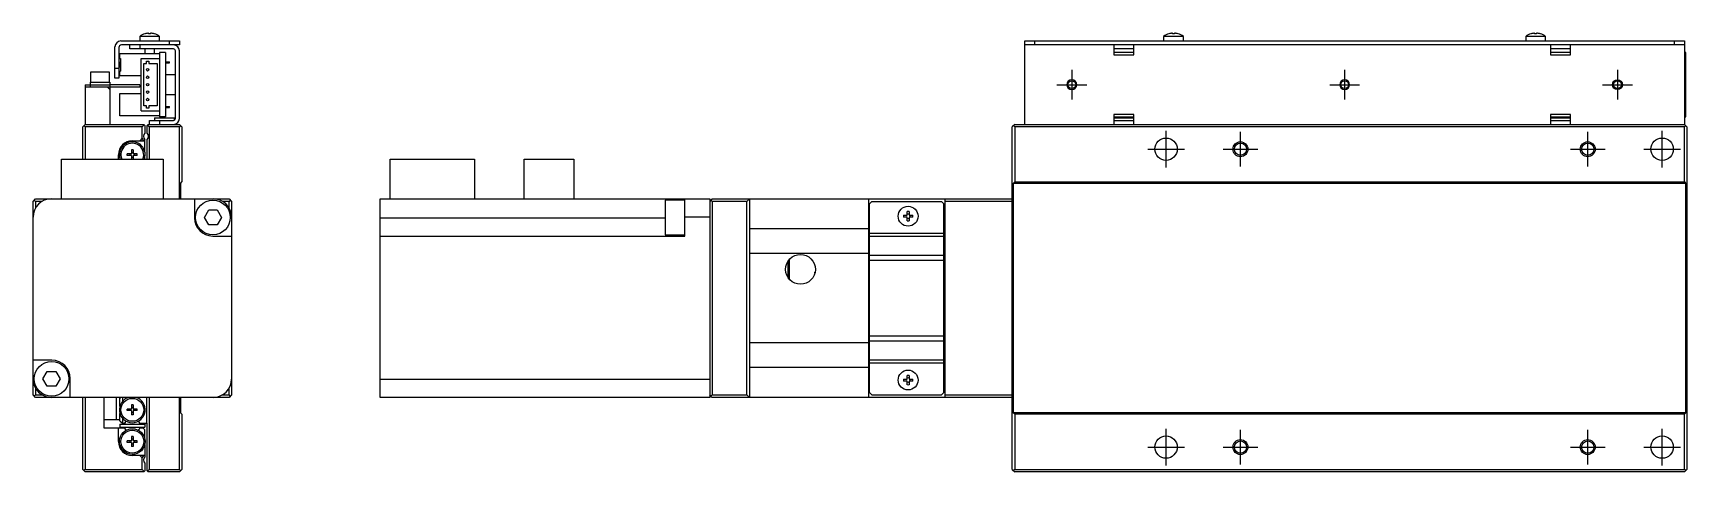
# Model space of a CAD drawing. Extents: x 0 to 697, y -8 to 238.
# Drawn here: x 363.4 to 696.8, y 80 to 168.4 of the extents above; entities that cross this region are included whole.
import ezdxf

# ---------------------------------------------------------------- set-up
doc = ezdxf.new("R2010")
doc.units = 0
doc.header["$LTSCALE"] = 0.5
doc.linetypes.add('CENTER', pattern=[50.8, 31.75, -6.35, 6.35, -6.35])
for name, color, linetype in [('MSM_CENTER', 1, 'CENTER'), ('MSM_CONTINUOUS', 7, 'CONTINUOUS'), ('MSM_NARROW', 5, 'CONTINUOUS')]:
    doc.layers.add(name, color=color, linetype=linetype)

msp = doc.modelspace()

# ---------------------------------------------------------------- linework, layer by layer
at = {"layer": 'MSM_CENTER'}
for p, q in [((572.8, 161), (572.8, 155)), ((627.8, 161), (627.8, 155)), ((682.8, 161), (682.8, 155)), ((569.8, 158), (575.8, 158)), ((624.8, 158), (630.8, 158)), ((679.8, 158), (685.8, 158)), ((591.8, 141.3), (591.8, 148.7)), ((606.8, 141.5), (606.8, 148.5)), ((676.8, 141.5), (676.8, 148.5)), ((691.8, 141.3), (691.8, 148.7)), ((588.1, 145), (595.5, 145)), ((603.3, 145), (610.3, 145)), ((673.3, 145), (680.3, 145)), ((688.1, 145), (695.5, 145)), ((591.8, 81.3), (591.8, 88.7)), ((606.8, 81.5), (606.8, 88.5)), ((676.8, 81.5), (676.8, 88.5)), ((691.8, 81.3), (691.8, 88.7)), ((588.1, 85), (595.5, 85)), ((603.3, 85), (610.3, 85)), ((673.3, 85), (680.3, 85)), ((688.1, 85), (695.5, 85))]:
    msp.add_line(p, q, dxfattribs=at)
at = {"layer": 'MSM_CONTINUOUS'}
for p, q in [((381.1, 166.8), (392.9, 166.8)), ((388.9, 167.7), (384.9, 167.7)), ((384.9, 167.7), (384.9, 166.8)), ((385.97, 168.26), (385.95, 168.26)), ((386.7, 168.26), (386.7, 168.39)), ((387.1, 168.26), (386.7, 168.26)), ((387.1, 168.39), (387.1, 168.26)), ((387.85, 168.26), (387.83, 168.26)), ((388.9, 166.8), (388.9, 167.7)), ((390.9, 166), (390.9, 166.8)), ((392.9, 166.8), (392.9, 166)), ((563.3, 166.8), (696.3, 166.8)), ((563.3, 150), (563.3, 166.8)), ((565.3, 166.8), (565.3, 166)), ((595.3, 167.7), (591.3, 167.7)), ((591.3, 167.7), (591.3, 166.8)), ((592.37, 168.26), (592.35, 168.26)), ((593.1, 168.26), (593.1, 168.39)), ((593.5, 168.26), (593.1, 168.26)), ((593.5, 168.39), (593.5, 168.26)), ((594.25, 168.26), (594.23, 168.26)), ((595.3, 166.8), (595.3, 167.7)), ((668.3, 167.7), (664.3, 167.7)), ((664.3, 167.7), (664.3, 166.8)), ((665.37, 168.26), (665.35, 168.26)), ((666.1, 168.26), (666.1, 168.39)), ((666.5, 168.26), (666.1, 168.26)), ((666.5, 168.39), (666.5, 168.26)), ((667.25, 168.26), (667.23, 168.26)), ((668.3, 166.8), (668.3, 167.7)), ((694.3, 166), (694.3, 166.8)), ((696.3, 166.8), (696.3, 150)), ((379.9, 159.3), (379.9, 165.6)), ((380.7, 165.5), (380.7, 159.3)), ((380.9, 164.25), (388.9, 164.25)), ((380.9, 163.25), (380.9, 164.25)), ((392.9, 166), (381.2, 166)), ((382.9, 165.2), (382.9, 166)), ((391.7, 165.2), (382.9, 165.2)), ((384.9, 166), (384.9, 165.2)), ((385.9, 165.2), (385.9, 164.25)), ((387.9, 164.25), (387.9, 165.2)), ((390.1, 164.5), (388.9, 164.5)), ((388.9, 164.5), (388.9, 151.5)), ((390.1, 164.5), (390.1, 151.5)), ((392.1, 151.2), (392.1, 164.8)), ((392.9, 151.2), (392.9, 164.8)), ((696.3, 166), (563.3, 166)), ((581.3, 166), (581.3, 164)), ((585.3, 165.2), (581.3, 165.2)), ((585.3, 164.5), (581.3, 164.5)), ((581.3, 164), (585.3, 164)), ((585.3, 164), (585.3, 166)), ((669.3, 166), (669.3, 164)), ((673.3, 165.2), (669.3, 165.2)), ((673.3, 164.5), (669.3, 164.5)), ((669.3, 164), (673.3, 164)), ((673.3, 164), (673.3, 166)), ((696.6, 164.5), (696.3, 164.5)), ((696.6, 151.5), (696.6, 164.5)), ((378.8, 160.5), (375, 160.5)), ((375, 160.5), (375, 158.5)), ((378.8, 158.5), (378.8, 160.5)), ((379.9, 161.3), (380.7, 161.3)), ((380.9, 163.25), (381, 163.25)), ((380.9, 162.45), (380.9, 161.55)), ((381, 162.45), (380.9, 162.45)), ((381, 162.07), (380.9, 162.07)), ((381, 161.93), (380.9, 161.93)), ((381, 161.55), (380.9, 161.55)), ((380.9, 159.75), (380.9, 160.75)), ((380.9, 160.75), (381, 160.75)), ((381, 163.25), (381, 160.75)), ((385.2, 163.25), (388.9, 163.25)), ((385.2, 152.75), (385.2, 163.25)), ((385.7, 153.75), (385.7, 162.25)), ((385.7, 162.25), (386.25, 162.25)), ((386.25, 162.75), (386.75, 162.75)), ((386.25, 162.25), (386.25, 162.75)), ((386.75, 162.75), (386.75, 162.25)), ((386.75, 162.25), (388.4, 162.25)), ((388.4, 162.25), (388.4, 153.75)), ((390.1, 162.62), (390.9, 162.62)), ((390.1, 162.38), (390.9, 162.38)), ((390.9, 162.38), (390.9, 162.62)), ((373.9, 158), (376.9, 158)), ((373.9, 158), (373.9, 150)), ((384.9, 157.5), (373.9, 157.5)), ((374.9, 158.5), (378.9, 158.5)), ((374.9, 158.5), (374.9, 157.5)), ((376.9, 158), (378.9, 158)), ((378.4, 157.5), (378.9, 157)), ((378.9, 158.5), (378.9, 150)), ((384.9, 158), (378.9, 158)), ((380.7, 159.3), (379.9, 159.3)), ((385.2, 159.75), (380.9, 159.75)), ((384.9, 158), (384.9, 157.5)), ((392.1, 160), (390.1, 160)), ((380.9, 156.25), (385.2, 156.25)), ((380.9, 151.75), (380.9, 156.25)), ((386.25, 153.75), (385.7, 153.75)), ((386.25, 153.25), (386.25, 153.75)), ((388.4, 153.75), (386.75, 153.75)), ((386.75, 153.75), (386.75, 153.25)), ((390.1, 156), (392.1, 156)), ((390.1, 153.62), (390.9, 153.62)), ((390.1, 153.38), (390.9, 153.38)), ((390.9, 153.38), (390.9, 153.62)), ((388.9, 151.75), (380.9, 151.75)), ((385.2, 152.75), (388.9, 152.75)), ((386.75, 153.25), (386.25, 153.25)), ((386.9, 150), (386.9, 150.8)), ((386.9, 150.8), (391.7, 150.8)), ((387.9, 151.3), (391.9, 151.3)), ((387.9, 151.3), (387.9, 150.8)), ((390.1, 151.5), (388.9, 151.5)), ((388.9, 150.8), (388.9, 150)), ((391.9, 150.85), (391.9, 151.3)), ((585.3, 152), (581.3, 152)), ((581.3, 152), (581.3, 150)), ((581.3, 151.5), (585.3, 151.5)), ((581.3, 151.3), (585.3, 151.3)), ((581.3, 150.8), (585.3, 150.8)), ((585.3, 150), (585.3, 152)), ((673.3, 152), (669.3, 152)), ((669.3, 152), (669.3, 150)), ((669.3, 151.5), (673.3, 151.5)), ((669.3, 151.3), (673.3, 151.3)), ((669.3, 150.8), (673.3, 150.8)), ((673.3, 150), (673.3, 152)), ((696.3, 151.5), (696.6, 151.5)), ((373.4, 149.5), (373.9, 150)), ((373.4, 143), (373.4, 149.5)), ((373.65, 149.75), (373.9, 149.5)), ((373.9, 150), (385.7, 150)), ((373.9, 149.5), (373.9, 143)), ((385.4, 149.5), (373.9, 149.5)), ((383.4, 146.7), (385.9, 146.7)), ((385.4, 147.2), (384.9, 146.7)), ((385.4, 149.5), (385.8, 149.9)), ((385.4, 147.2), (385.4, 149.5)), ((385.75, 146.7), (385.4, 147.2)), ((385.9, 149.8), (385.7, 150)), ((385.9, 149.8), (385.9, 148.26)), ((385.9, 144.61), (385.9, 146.94)), ((386.4, 149.8), (386.6, 150)), ((386.4, 148.26), (386.4, 149.8)), ((386.4, 143), (386.4, 146.94)), ((386.45, 149.85), (386.8, 149.5)), ((386.6, 150), (392.9, 150)), ((392.9, 149.5), (386.8, 149.5)), ((386.8, 149.5), (386.8, 143)), ((392.9, 150), (393.4, 149.5)), ((393.15, 149.75), (392.9, 149.5)), ((392.9, 135), (392.9, 149.5)), ((393.4, 149.5), (393.4, 138.4)), ((561.3, 150), (560.8, 149.5)), ((560.8, 80.5), (560.8, 149.5)), ((561.05, 149.75), (561.3, 149.5)), ((561.3, 150), (696.3, 150)), ((561.3, 149.5), (561.3, 138.4)), ((696.3, 149.5), (561.3, 149.5)), ((696.8, 149.5), (696.3, 150)), ((696.3, 149.5), (696.55, 149.75)), ((696.3, 138.4), (696.3, 149.5)), ((696.8, 149.5), (696.8, 80.5)), ((380.6, 143), (380.6, 143.9)), ((382.4, 143.76), (382.4, 144.04)), ((383.19, 144.04), (382.4, 144.04)), ((383.19, 143.76), (382.4, 143.76)), ((382.93, 144.04), (382.93, 143.76)), ((383.55, 144.9), (383.25, 144.9)), ((383.25, 144.9), (383.25, 144.1)), ((383.55, 144.37), (383.25, 144.37)), ((383.25, 143.7), (383.25, 143)), ((383.25, 143.43), (383.55, 143.43)), ((383.55, 144.9), (383.55, 144.1)), ((383.55, 143.7), (383.55, 143)), ((384.4, 144.04), (383.61, 144.04)), ((384.4, 143.76), (383.61, 143.76)), ((383.87, 144.04), (383.87, 143.76)), ((384.4, 143.76), (384.4, 144.04)), ((369.1, 135), (369.1, 143)), ((369.1, 143), (389.6, 143)), ((385.9, 143), (385.9, 143.19)), ((389.6, 143), (389.6, 135)), ((435.4, 135), (435.4, 143)), ((435.4, 143), (452.4, 143)), ((452.4, 143), (452.4, 135)), ((462.4, 135), (462.4, 143)), ((462.4, 143), (472.4, 143)), ((472.4, 143), (472.4, 135)), ((393.1, 138.1), (393.4, 138.4)), ((393.1, 138.1), (393.1, 135)), ((561, 138.1), (561.3, 138.4)), ((561, 138.1), (561, 91.9)), ((696.6, 138.1), (561, 138.1)), ((561.3, 138.4), (696.3, 138.4)), ((696.3, 138.4), (696.6, 138.1)), ((696.6, 91.9), (696.6, 138.1)), ((363.4, 134.5), (363.9, 135)), ((363.4, 95.5), (363.4, 134.5)), ((363.9, 134.5), (363.65, 134.75)), ((363.9, 135), (402.9, 135)), ((365.24, 134.5), (363.9, 134.5)), ((363.9, 134.5), (363.9, 133.16)), ((395.91, 135), (395.91, 131.21)), ((402.9, 134.5), (401.56, 134.5)), ((402.9, 135), (403.4, 134.5)), ((403.15, 134.75), (402.9, 134.5)), ((402.9, 133.16), (402.9, 134.5)), ((403.4, 134.5), (403.4, 95.5)), ((433.4, 95), (433.4, 135)), ((433.4, 135), (499.8, 135)), ((490.8, 134.76), (490.8, 127.76)), ((494.8, 134.76), (490.8, 134.76)), ((494.8, 127.51), (494.8, 135)), ((499.8, 135), (499.8, 95)), ((500.3, 135), (499.8, 134.5)), ((500.05, 134.75), (500.3, 134.5)), ((500.3, 135), (560.8, 135)), ((500.3, 134.5), (500.3, 95.5)), ((507.3, 134.5), (500.3, 134.5)), ((507.3, 134.5), (507.8, 135)), ((507.3, 95.5), (507.3, 134.5)), ((507.8, 135), (507.8, 95)), ((531.8, 135), (531.8, 95)), ((532.5, 134.5), (532, 134)), ((532, 96), (532, 134)), ((532.5, 134.5), (546.5, 134.5)), ((547, 134), (546.5, 134.5)), ((547, 96), (547, 134)), ((547.3, 95), (547.3, 135)), ((560.8, 134.5), (547.3, 134.5)), ((397.93, 131.26), (398.8, 132.76)), ((398.8, 129.76), (397.93, 131.26)), ((398.8, 132.76), (400.53, 132.76)), ((400.53, 132.76), (401.4, 131.26)), ((401.4, 131.26), (400.53, 129.76)), ((433.4, 131.21), (490.8, 131.21)), ((499.8, 131.3), (494.8, 131.3)), ((538.87, 131.7), (539.6, 131.7)), ((539.6, 131.3), (538.87, 131.3)), ((539.6, 131.7), (539.6, 132.43)), ((539.6, 130.57), (539.6, 131.3)), ((540, 132.43), (540, 131.7)), ((540, 131.7), (540.73, 131.7)), ((540, 131.3), (540, 130.57)), ((540.73, 131.3), (540, 131.3)), ((400.53, 129.76), (398.8, 129.76)), ((399.61, 127.51), (403.4, 127.51)), ((433.4, 127.51), (494.8, 127.51)), ((490.8, 127.76), (494.8, 127.76)), ((507.8, 129), (531.8, 129)), ((532, 129.25), (531.8, 129.25)), ((532, 128.12), (547, 128.12)), ((547, 127.41), (532, 127.41)), ((547.3, 129.25), (547, 129.25)), ((547.3, 128.75), (547, 128.75)), ((531.8, 124), (507.8, 124)), ((532, 126), (531.8, 126)), ((532, 125), (531.8, 125)), ((532, 123.65), (547, 123.65)), ((515.6, 119.14), (515.6, 122.46)), ((515.9, 118.76), (515.9, 122.84)), ((521, 120.22), (521.04, 120.22)), ((521, 120.03), (521, 120.22)), ((531.97, 122.27), (531.8, 122.27)), ((531.97, 122.88), (531.97, 107.12)), ((532, 122.88), (531.97, 122.88)), ((532, 121.82), (531.97, 121.82)), ((532, 121.24), (531.97, 121.24)), ((547, 122.59), (532, 122.59)), ((547, 123.25), (547.3, 123.25)), ((531.8, 119.77), (531.97, 119.77)), ((531.8, 117.27), (531.97, 117.27)), ((547.1, 120), (547, 120)), ((547.1, 110), (547.1, 120)), ((547.3, 119.8), (547.1, 120)), ((531.97, 112.73), (531.8, 112.73)), ((531.97, 110.23), (531.8, 110.23)), ((547.1, 110), (547.3, 110.2)), ((531.8, 107.73), (531.97, 107.73)), ((532, 108.76), (531.97, 108.76)), ((532, 108.18), (531.97, 108.18)), ((531.97, 107.12), (532, 107.12)), ((532, 107.41), (547, 107.41)), ((547, 110), (547.1, 110)), ((547.3, 106.75), (547, 106.75)), ((531.8, 106), (507.8, 106)), ((531.8, 105), (532, 105)), ((531.8, 104), (532, 104)), ((547, 106.35), (532, 106.35)), ((367.19, 102.49), (363.4, 102.49)), ((365.4, 98.74), (366.27, 100.24)), ((366.27, 100.24), (368, 100.24)), ((368, 100.24), (368.87, 98.74)), ((531.8, 101), (507.8, 101)), ((531.8, 100.75), (532, 100.75)), ((532, 102.59), (547, 102.59)), ((547, 101.88), (532, 101.88)), ((547, 101.25), (547.3, 101.25)), ((547, 100.75), (547.3, 100.75)), ((363.9, 96.84), (363.9, 95.5)), ((366.27, 97.24), (365.4, 98.74)), ((368, 97.24), (366.27, 97.24)), ((368.87, 98.74), (368, 97.24)), ((370.89, 95), (370.89, 98.79)), ((402.9, 95.5), (402.9, 96.84)), ((433.4, 98.7), (499.8, 98.7)), ((538.87, 98.7), (539.6, 98.7)), ((539.6, 98.3), (538.87, 98.3)), ((539.6, 98.7), (539.6, 99.43)), ((539.6, 97.57), (539.6, 98.3)), ((540, 99.43), (540, 98.7)), ((540, 98.7), (540.73, 98.7)), ((540, 98.3), (540, 97.57)), ((540.73, 98.3), (540, 98.3)), ((363.9, 95), (363.4, 95.5)), ((363.65, 95.25), (363.9, 95.5)), ((363.9, 95.5), (365.24, 95.5)), ((402.9, 95), (363.9, 95)), ((373.4, 80.5), (373.4, 95)), ((373.9, 95), (373.9, 80.5)), ((377.7, 88.8), (377.7, 95)), ((380.2, 90.55), (380.2, 95)), ((380.9, 93.21), (380.9, 95)), ((381.1, 95), (380.9, 94.8)), ((381.4, 95), (381.4, 94.16)), ((383.55, 93.5), (383.25, 93.5)), ((383.25, 93.5), (383.25, 92.7)), ((383.55, 93.5), (383.55, 92.7)), ((386.3, 89.8), (386.3, 95)), ((386.8, 95), (386.8, 80.5)), ((392.9, 80.5), (392.9, 95)), ((393.1, 95), (393.1, 91.9)), ((401.56, 95.5), (402.9, 95.5)), ((403.15, 95.25), (402.9, 95.5)), ((403.4, 95.5), (402.9, 95)), ((499.8, 95), (433.4, 95)), ((500.3, 95), (499.8, 95.5)), ((500.3, 95.5), (500.05, 95.25)), ((500.3, 95.5), (507.3, 95.5)), ((560.8, 95), (500.3, 95)), ((507.8, 95), (507.3, 95.5)), ((532, 96), (532.5, 95.5)), ((532.5, 95.5), (546.5, 95.5)), ((546.5, 95.5), (547, 96)), ((547.3, 95.5), (560.8, 95.5)), ((377.7, 90.55), (380.9, 90.55)), ((380.9, 90.3), (380.9, 91.79)), ((380.9, 90.3), (381.4, 89.8)), ((381.4, 90.84), (381.4, 89.8)), ((383.19, 92.64), (382.4, 92.64)), ((382.4, 92.36), (382.4, 92.64)), ((383.19, 92.36), (382.4, 92.36)), ((382.93, 92.64), (382.93, 92.36)), ((383.55, 92.97), (383.25, 92.97)), ((383.25, 92.3), (383.25, 91.5)), ((383.25, 92.03), (383.55, 92.03)), ((383.55, 91.5), (383.25, 91.5)), ((383.55, 92.3), (383.55, 91.5)), ((384.4, 92.64), (383.61, 92.64)), ((384.4, 92.36), (383.61, 92.36)), ((383.87, 92.64), (383.87, 92.36)), ((384.4, 92.36), (384.4, 92.64)), ((384.94, 89.8), (384.73, 90.18)), ((393.4, 91.6), (393.1, 91.9)), ((393.4, 91.6), (393.4, 80.5)), ((561.3, 91.6), (561, 91.9)), ((696.6, 91.9), (561, 91.9)), ((561.3, 91.6), (561.3, 80.5)), ((696.3, 91.6), (561.3, 91.6)), ((696.6, 91.9), (696.3, 91.6)), ((696.3, 80.5), (696.3, 91.6)), ((381.85, 88.8), (377.7, 88.8)), ((380.6, 86.1), (380.6, 88.8)), ((380.9, 89.6), (380.9, 89)), ((380.9, 89.6), (385.9, 89.6)), ((380.9, 89), (385.9, 89)), ((381.4, 89.8), (381.86, 89.8)), ((381.85, 88.8), (382, 88.54)), ((381.94, 89.94), (381.86, 89.8)), ((383.55, 87.1), (383.25, 87.1)), ((383.25, 87.1), (383.25, 86.3)), ((383.55, 87.1), (383.55, 86.3)), ((384.8, 88.54), (384.95, 88.8)), ((384.94, 89.8), (386.4, 89.8)), ((385.6, 88.8), (384.95, 88.8)), ((385.9, 88.5), (385.6, 88.8)), ((385.9, 89.6), (385.9, 89)), ((385.9, 86.81), (385.9, 88.5)), ((386.4, 80.2), (386.4, 89.8)), ((383.19, 86.24), (382.4, 86.24)), ((382.4, 85.95), (382.4, 86.24)), ((383.19, 85.95), (382.4, 85.95)), ((382.93, 86.24), (382.93, 85.95)), ((383.55, 86.57), (383.25, 86.57)), ((383.25, 85.89), (383.25, 85.1)), ((383.25, 85.63), (383.55, 85.63)), ((383.55, 85.1), (383.25, 85.1)), ((383.55, 85.89), (383.55, 85.1)), ((384.4, 86.24), (383.61, 86.24)), ((384.4, 85.95), (383.61, 85.95)), ((383.87, 86.24), (383.87, 85.95)), ((384.4, 85.95), (384.4, 86.24)), ((385.9, 85.39), (385.9, 83.06)), ((373.9, 80), (373.4, 80.5)), ((373.9, 80.5), (373.65, 80.25)), ((373.9, 80.5), (385.4, 80.5)), ((385.9, 83.3), (383.4, 83.3)), ((384.9, 83.3), (385.4, 82.8)), ((385.4, 82.8), (385.75, 83.3)), ((385.4, 80.5), (385.4, 82.8)), ((385.8, 80.1), (385.4, 80.5)), ((385.7, 80), (385.9, 80.2)), ((385.9, 81.74), (385.9, 80.2)), ((386.6, 80), (386.4, 80.2)), ((386.8, 80.5), (386.45, 80.15)), ((386.8, 80.5), (392.9, 80.5)), ((392.9, 80.5), (393.15, 80.25)), ((393.4, 80.5), (392.9, 80)), ((560.8, 80.5), (561.3, 80)), ((561.3, 80.5), (561.05, 80.25)), ((561.3, 80.5), (696.3, 80.5)), ((696.55, 80.25), (696.3, 80.5)), ((696.3, 80), (696.8, 80.5)), ((385.7, 80), (373.9, 80)), ((392.9, 80), (386.6, 80)), ((696.3, 80), (561.3, 80))]:
    msp.add_line(p, q, dxfattribs=at)
for centre, radius in [((386.5, 161), 0.25), ((386.5, 159.5), 0.25), ((386.5, 158), 0.25), ((386.5, 156.5), 0.25), ((572.8, 158), 0.783), ((627.8, 158), 0.783), ((682.8, 158), 0.783), ((386.5, 155), 0.25), ((591.8, 145), 2.25), ((691.8, 145), 2.25), ((606.8, 145), 1.23), ((676.8, 145), 1.23), ((399.66, 131.26), 3.5), ((539.8, 131.5), 2), ((518.1, 120.8), 3), ((367.14, 98.74), 3.5), ((539.8, 98.5), 2), ((383.4, 92.5), 2.3), ((383.4, 86.1), 2.6), ((383.4, 86.1), 2.3), ((591.8, 85), 2.25), ((691.8, 85), 2.25), ((606.8, 85), 1.23), ((676.8, 85), 1.23)]:
    msp.add_circle(centre, radius, dxfattribs=at)
for centre, radius, start, end in [((381.1, 165.6), 1.2, 90, 180), ((386.9, 165.2), 3.2, 107.27, 128.6822), ((386.9, 165.2), 3.19, 93.5903, 106.9053), ((386.9, 165.2), 3.19, 73.0947, 86.4097), ((386.9, 165.2), 3.2, 51.3178, 72.73), ((593.3, 165.2), 3.2, 107.27, 128.6822), ((593.3, 165.2), 3.19, 93.5903, 106.9053), ((593.3, 165.2), 3.19, 73.0947, 86.4097), ((593.3, 165.2), 3.2, 51.3178, 72.73), ((666.3, 165.2), 3.2, 107.27, 128.6822), ((666.3, 165.2), 3.19, 93.5903, 106.9053), ((666.3, 165.2), 3.19, 73.0947, 86.4097), ((666.3, 165.2), 3.2, 51.3178, 72.73), ((381.2, 165.5), 0.5, 90, 180), ((391.7, 164.8), 1.2, 0, 90), ((391.7, 164.8), 0.4, 0, 90), ((391.7, 151.2), 1.2, 270, 0), ((391.7, 151.2), 0.4, 270, 0), ((383.4, 143.9), 2.8, 90, 180), ((386.65, 147.6), 1, 138.5904, 221.4096), ((385.65, 147.6), 1, 318.5904, 41.4096), ((383.4, 143.9), 2.6, 339.7478, 200.2522), ((383.4, 143.9), 2.3, 336.9643, 203.0357), ((383.19, 144.1), 0.06, 270, 0), ((383.19, 143.7), 0.06, 0, 90), ((383.61, 144.1), 0.06, 180, 270), ((383.61, 143.7), 0.06, 90, 180), ((367.1, 131.3), 3.7, 90, 180), ((399.7, 131.3), 3.7, 0, 90), ((399.61, 131.21), 3.7, 180, 270), ((539.8, 131.5), 0.95, 167.8468, 192.1532), ((539.8, 131.5), 0.435, 152.6335, 207.3665), ((539.8, 131.5), 0.95, 77.8468, 102.1532), ((539.8, 131.5), 0.435, 62.6335, 117.3665), ((539.8, 131.5), 0.435, 242.6335, 297.3665), ((539.8, 131.5), 0.95, 257.8468, 282.1532), ((539.8, 131.5), 0.435, 332.6335, 27.3665), ((539.8, 131.5), 0.95, 347.8468, 12.1532), ((367.19, 98.79), 3.7, 0, 90), ((367.1, 98.7), 3.7, 180, 270), ((399.7, 98.7), 3.7, 270, 0), ((539.8, 98.5), 0.95, 167.8468, 192.1532), ((539.8, 98.5), 0.435, 152.6335, 207.3665), ((539.8, 98.5), 0.95, 77.8468, 102.1532), ((539.8, 98.5), 0.435, 62.6335, 117.3665), ((539.8, 98.5), 0.435, 242.6335, 297.3665), ((539.8, 98.5), 0.95, 257.8468, 282.1532), ((539.8, 98.5), 0.435, 332.6335, 27.3665), ((539.8, 98.5), 0.95, 347.8468, 12.1532), ((383.4, 92.5), 2.6, 105.9424, 74.0576), ((383.4, 89.3), 1.59, 143.8028, 169.1069), ((383.51, 89.18), 1.75, 142.994, 154.5052), ((383.19, 92.7), 0.06, 270, 0), ((383.19, 92.3), 0.06, 0, 90), ((383.61, 92.7), 0.06, 180, 270), ((383.61, 92.3), 0.06, 90, 180), ((383.29, 89.18), 1.75, 34.5052, 37.006), ((383.4, 89.3), 1.59, 10.8931, 36.1972), ((383.4, 89.3), 1.59, 190.8931, 216.1972), ((383.51, 89.41), 1.75, 210, 217.006), ((383.4, 89.3), 1.59, 323.8028, 349.1069), ((383.29, 89.41), 1.75, 322.994, 330), ((383.4, 86.1), 2.8, 180, 270), ((383.19, 86.3), 0.06, 270, 0), ((383.19, 85.89), 0.06, 0, 90), ((383.61, 86.3), 0.06, 180, 270), ((383.61, 85.89), 0.06, 90, 180), ((386.65, 82.4), 1, 138.5904, 221.4096)]:
    msp.add_arc(centre, radius, start, end, dxfattribs=at)
at = {"layer": 'MSM_NARROW', "extrusion": (0, 0, -1)}
for centre in [(-572.8, 158), (-627.8, 158)]:
    msp.add_circle(centre, 1, dxfattribs=at)
at = {"layer": 'MSM_NARROW'}
for centre, radius in [((682.8, 158), 1), ((606.8, 145), 1.5), ((676.8, 145), 1.5), ((606.8, 85), 1.5), ((676.8, 85), 1.5)]:
    msp.add_circle(centre, radius, dxfattribs=at)

doc.saveas('drawing.dxf')
